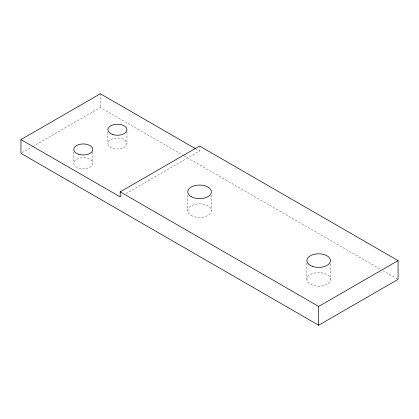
<?xml version="1.0" encoding="UTF-8"?>
<svg xmlns="http://www.w3.org/2000/svg" width="419" height="419" viewBox="0 0 419 419"><rect width="100%" height="100%" fill="white"/><g stroke="black" fill="none" stroke-linecap="round" stroke-linejoin="round"><path stroke-width="0.31" stroke-dasharray="2.1 1.57" d="M22.076 152.705L32.211 146.849M32.776 146.524L100.34 107.515L183.538 155.554M120.185 196.893L123.563 194.945M125.815 193.646L199.575 151.06L199.575 147.279M195.631 148.782L199.575 151.06M184.103 155.878L380.504 269.27M382.767 270.574L398.05 279.4M330.45 263.844L330.45 279.4A11.79 6.809 0 0 1 312.768 285.292A11.79 6.809 0 0 1 312.768 273.502A11.79 6.809 0 0 1 330.45 279.4M306.87 263.2L306.87 279.4M211.365 195.092L211.365 210.647M187.785 195.092L187.785 210.647M126.952 132.247L126.952 143.497A9.543 5.51 0 0 1 112.638 148.268A9.543 5.51 0 0 1 112.638 138.726A9.543 5.51 0 0 1 126.952 143.497M107.866 132.247L107.866 143.497M100.34 93.767L100.34 107.515M92.814 151.956L92.814 163.206A9.543 5.51 0 0 1 78.5 167.977A9.543 5.51 0 0 1 78.5 158.434A9.543 5.51 0 0 1 92.814 163.206M73.728 151.956L73.728 163.206M191.242 215.46A11.79 6.809 0 0 0 210.961 212.407A11.79 6.809 0 0 0 196.527 204.074A11.79 6.809 0 0 0 191.242 215.46"/><path stroke-width="0.63" d="M20.95 139.6L120.185 196.893L120.185 191.855L199.575 146.016L398.05 260.608L398.05 279.4L318.66 325.233L20.95 153.354L20.95 139.6L100.34 93.767L195.631 148.782M120.185 191.855L318.66 306.441L398.05 260.608M318.66 306.441L318.66 325.233M112.638 134.52A9.543 5.51 0 0 0 126.952 129.749A9.543 5.51 0 0 0 112.638 124.977A9.543 5.51 0 0 0 112.638 134.52M78.5 154.229A9.543 5.51 0 0 0 92.814 149.457A9.543 5.51 0 0 0 78.5 144.686A9.543 5.51 0 0 0 78.5 154.229M191.242 196.668A11.79 6.809 0 0 0 210.961 193.615A11.79 6.809 0 0 0 196.527 185.277A11.79 6.809 0 0 0 191.242 196.668M312.768 266.5A11.79 6.809 0 0 0 330.45 260.608A11.79 6.809 0 0 0 312.768 254.71A11.79 6.809 0 0 0 312.768 266.5"/></g></svg>
